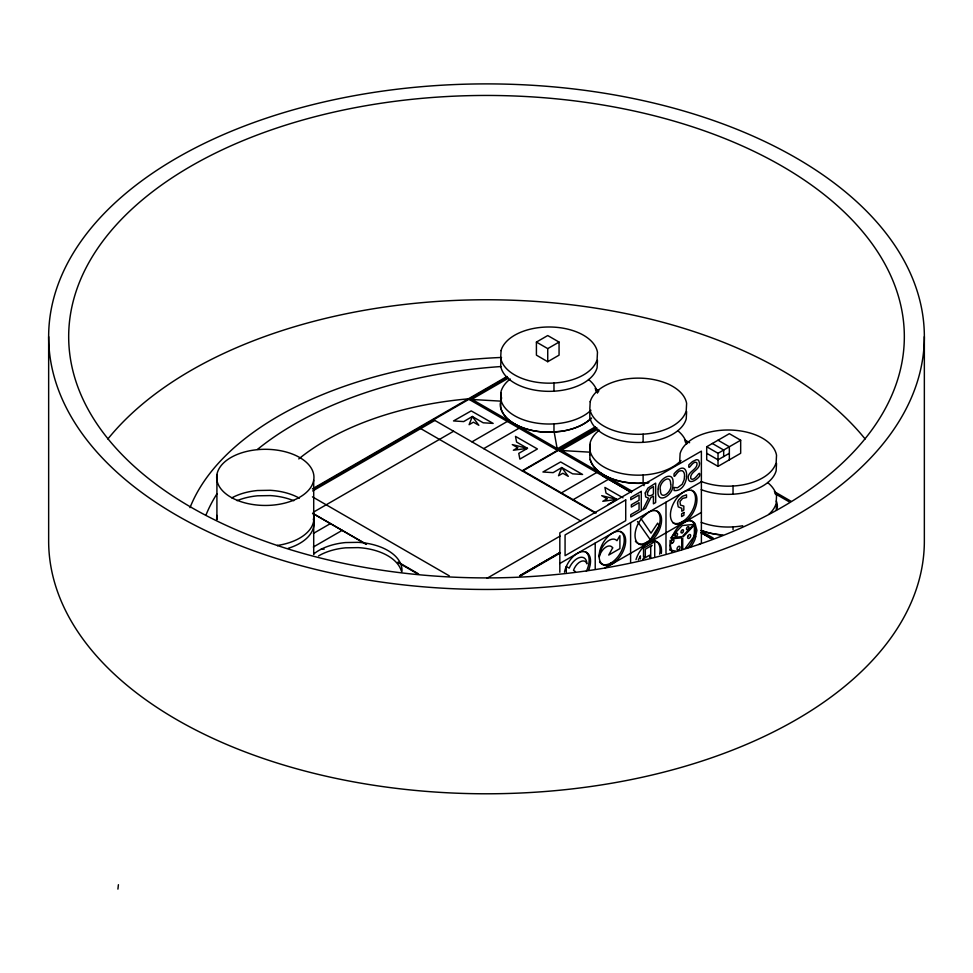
<?xml version="1.0" encoding="UTF-8"?>
<svg xmlns="http://www.w3.org/2000/svg" width="973" height="973" viewBox="0 0 973 973"><rect width="100%" height="100%" fill="white"/><g stroke="black" fill="none" stroke-linecap="round" stroke-linejoin="round"><path stroke-width="1.46" d="M640.368 558.952L640.416 555.863L638.337 559.901M501.059 358.757L500.681 366.079A48.65 28.083 0 0 0 547.617 391.328A48.65 28.083 0 0 0 597.094 367.745L597.471 360.424M501.059 399.611L500.681 406.945A48.65 28.083 0 0 0 538.604 431.538A48.65 28.083 0 0 0 590.927 418.426M590.112 452.445L589.82 458.088A48.65 28.083 0 0 0 648.699 482.681M680.103 461.761L679.726 463.428M686.622 411.567L686.233 418.889A48.65 28.083 0 0 1 636.768 442.472A48.65 28.083 0 0 1 589.82 417.222L589.82 411.567M776.527 463.428L776.15 470.762A48.65 28.083 0 0 1 701.205 489.65M776.235 509.937L776.527 504.294M501.63 397.775L500.219 403.965A48.954 28.266 0 0 0 549.173 432.231L561.835 431.27A48.954 28.266 0 0 0 591.56 418.098M589.638 455.023L590.283 452.19L558.405 450.329L631.489 492.569M776.746 509.694L777.391 506.872A48.954 28.266 0 0 0 776.32 500.986M643.396 544.783A18.767 10.837 -60 0 1 646.826 542.277L650.317 539.747L659.037 525.724L657.687 523.121L651.01 533.168L641.073 518.694M685.406 548.164L694.381 535.965L694.381 525.031L683.228 536.731L682.851 535.892L693.81 524.398L682.219 525.542L671.54 536.816M648.298 543.068L651.74 540.562A18.767 10.837 -60 0 0 659.791 528.765L661.117 524.313A18.767 10.837 -60 0 0 648.298 512.418L641.669 518.305L638.92 522.331A18.767 10.837 -60 0 0 636.038 540.684A18.767 10.837 -60 0 0 648.298 543.068L646.826 542.277A18.767 10.837 -60 0 1 635.393 541.219M520.19 575.615L559.451 552.883M536.415 342.082L547.738 335.539L559.061 342.082L559.061 355.157L547.738 361.701L536.415 355.157L536.415 342.082L547.738 348.614L559.061 342.082M312.357 488.896L507.006 376.515M313.476 489.078L507.042 377.305M312.674 490.964L434.87 420.421M470.397 400.098L508.453 378.12M313.415 512.175L453.6 431.234M313.403 533.423L330.431 523.596M471.966 441.864L507.347 421.431M337.509 527.658L337.886 527.877M313.342 547.021L342.168 530.37M483.703 448.638L519.083 428.205M556.033 449.538L595.403 426.806M522.112 470.81L596.814 427.621M596.461 428.363L523.024 470.762L596.169 512.99M559.828 451.144L597.884 429.178M561.385 492.91L596.765 472.477M573.133 499.696L608.514 479.263M706.702 446.753L729.349 433.678L740.672 440.222L740.672 453.296L718.025 466.371L706.702 459.828L706.702 446.753L718.025 453.296L740.672 440.222M608.186 504.415L616.882 499.392L606.021 493.116L604.926 487.424L622.975 497.799M487.169 578.193L560.071 536.099M729.349 453.296L718.025 459.828L706.702 453.296M519.558 575.834L559.901 552.542M520.81 575.785L560.448 552.883M559.828 563.501L701.387 481.769M605.036 568.05L701.387 512.418M642.679 559.183L649.636 555.157L649.636 557.371M698.845 544.527L701.387 543.068L701.387 451.131L559.828 532.851L559.828 572.258M670.579 537.838L681.599 536.61L681.222 537.887L671.455 538.86M648.699 482.511L638.592 483.289A48.954 28.266 0 0 1 590.246 459.451M554.148 431.854L557.456 450.353L468.937 399.307L500.864 401.144M500.973 393.128L500.681 401.277M590.112 444.272L589.82 452.421M321.297 549.015L324.143 549.186M670.069 540.368L670.069 550L675.894 551.192M718.025 440.222L729.349 446.753L729.349 459.828M712.358 443.481L723.681 450.025L723.681 456.568M684.53 439.784L689.626 442.727M774.374 491.633L790.94 501.204M595.099 388.738L598.918 390.939M685.004 441.706L687.583 443.189M774.861 493.554L789.03 501.727M595.585 390.647L598.164 392.131M559.828 449.514L632.365 491.389M701.569 531.331L713.185 538.033M470.397 398.456L558.867 449.538M682.219 521.844L683.691 522.635M712.382 539.261L700.901 532.572L712.285 539.127M603.005 476.077L631.38 492.423M694.381 535.965L695.792 536.78M659.037 525.724L660.46 526.539M670.069 550L671.479 550.815M637.497 521.504L650.317 539.747L651.74 540.562M433.593 419.704L595.038 512.893M420.713 428.594L580.881 521.066M610.983 562.978L612.394 563.793M312.467 496.862L449.295 575.858M398.139 562.114L418.572 573.912M366.42 544.345L313.318 513.695A48.65 28.083 0 0 1 277.244 545.464M397.896 562.479L417.101 573.559M312.54 513.27L366.48 544.406M117.915 889.115L118.414 884.712M575.481 571.638L573.498 570.324A10.204 5.887 -60 0 1 580.577 561.591A10.204 5.887 -60 0 1 586.901 563.866A13.683 7.906 -60 0 0 579.932 557.444A13.683 7.906 -60 0 0 569.205 568.123L566.274 566.505L566.274 572.246M672.148 552.287L670.373 545.646L672.148 536.962A18.767 10.837 -60 0 1 695.136 523.693L696.911 530.321L695.136 539.018A18.767 10.837 -60 0 1 690.271 547.434M643.579 482.9L644.077 485.685M924.35 336.682A437.85 252.785 0 0 1 267.575 555.595A437.85 252.785 0 0 1 267.575 117.757A437.85 252.785 0 0 1 924.35 336.682L924.35 540.988A437.85 252.785 0 0 1 486.5 793.786A437.85 252.785 0 0 1 48.65 540.988L48.65 336.682M733.034 486.038L733.034 494.211M733.034 526.892L733.034 529.616M718.025 453.296L718.025 466.371M682.718 549.088L682.718 538.142L681.732 538.714L681.732 549.66M665.994 502.202L665.994 553.284M654.72 556.24L654.72 541.73L643.542 548.188L643.542 557.115L645.318 556.094L645.318 549.198L652.056 545.306L650.706 547.106L650.706 557.614M643.117 434.165L643.117 442.338M643.117 475.031L643.117 483.204M630.601 522.635L630.601 562.041M595.221 543.068L595.221 569.339M553.978 383.021L553.978 391.195M553.978 423.887L553.978 432.061M547.738 348.614L547.738 361.701M313.707 480.212A48.65 28.083 0 0 1 236.865 500.158A48.65 28.083 0 0 1 245.366 451.764A48.65 28.083 0 0 1 313.707 480.212L313.707 554.525M216.918 474.544L216.918 519.375M656.264 510.679A18.767 10.837 -60 0 1 659.706 523.486L658.38 527.95A18.767 10.837 -60 0 1 650.317 539.747M691.657 490.246A18.767 10.837 -60 0 1 691.657 511.907A18.767 10.837 -60 0 1 672.89 522.744M107.857 438.993A417.831 241.231 0 0 1 486.5 299.757A417.831 241.231 0 0 1 865.143 438.993M688.86 520.069A18.767 10.837 -60 0 1 693.713 522.878L695.488 529.507L693.713 538.203A18.767 10.837 -60 0 1 687.303 548.395M678.789 524.35A18.767 10.837 -60 0 1 685.661 520.385M620.36 531.404A18.767 10.837 -60 0 1 619.059 555.145A18.767 10.837 -60 0 1 599.49 561.956M564.462 572.185A18.767 10.837 -60 0 1 582.353 551.667A18.767 10.837 -60 0 1 588.762 569.777M635.989 559.633A18.767 10.837 -60 0 1 651.959 541.572A18.767 10.837 -60 0 1 661.312 553.54M585.247 551.679A18.767 10.837 -60 0 1 586.391 571.187M216.748 519.825A48.65 28.083 0 0 1 216.918 515.41M231.842 497.86A48.65 28.083 0 0 1 257.529 490.514L270.214 490.295A48.65 28.083 0 0 1 299.331 498.164M206.154 514.583A328.631 181.537 -2.1 0 1 217.028 493.688M257.444 449.429A328.631 181.537 -2.1 0 1 501.144 366.529M190.003 507.663A328.023 181.197 -2.1 0 1 501.545 357.456M298.772 458.928A245.683 138.093 -1.3 0 1 468.281 398.857M653.467 540.501A18.767 10.837 -60 0 1 659.645 554.172M722.769 534.943A48.954 28.266 0 0 1 701.253 530.37M590.927 410.253A48.65 28.083 0 0 1 538.604 423.364A48.65 28.083 0 0 1 500.681 398.772L501.059 391.45A48.65 28.083 0 0 1 510.266 379.008M588.543 379.519A48.65 28.083 0 0 1 597.471 393.116M313.33 519.035A48.65 28.083 0 0 1 288.117 548.334M237.084 500.657A48.65 28.083 0 0 1 257.529 495.804L270.214 495.585A48.65 28.083 0 0 1 293.761 500.742M769.023 514.158A48.65 28.083 0 0 0 776.15 503.455L776.527 496.121A48.65 28.083 0 0 0 767.588 482.523M742.727 525.748A48.65 28.083 0 0 1 701.205 522.343M720.336 534.846A48.65 28.083 0 0 1 701.205 530.516M701.205 481.489A48.65 28.083 0 0 0 776.15 462.589L776.527 455.255A48.65 28.083 0 0 0 729.58 430.017A48.65 28.083 0 0 0 680.103 453.588L679.726 460.922A48.65 28.083 0 0 0 680.334 463.343M313.865 553.856A48.65 28.083 0 0 1 345.549 542.557L358.234 542.338A48.65 28.083 0 0 1 401.922 571.65M318.56 555.924A48.65 28.083 0 0 1 345.549 547.835L358.234 547.617A48.65 28.083 0 0 1 401.35 571.066M680.978 460.484A48.65 28.083 0 0 1 628.643 474.617A48.65 28.083 0 0 1 589.82 449.915L590.197 442.581A48.65 28.083 0 0 1 599.404 430.151M677.682 430.662A48.65 28.083 0 0 1 686.622 444.247M670.652 484.165C673.17 491.061 660.193 501.788 660.424 490.076C657.906 483.167 670.92 472.392 670.652 484.165M501.059 350.584L500.681 357.906A48.65 28.083 0 0 0 547.617 383.155A48.65 28.083 0 0 0 597.094 359.572L597.471 352.25A48.65 28.083 0 0 0 550.536 327.001A48.65 28.083 0 0 0 501.059 350.584M590.197 401.727L589.82 409.049A48.65 28.083 0 0 0 636.768 434.299A48.65 28.083 0 0 0 686.233 410.715L686.622 403.394A48.65 28.083 0 0 0 639.675 378.144A48.65 28.083 0 0 0 590.197 401.727M684.554 476.162L684.128 479.835L682.231 484.213L677.536 487.753L674.107 487.485L674.107 490.562C690.623 492.204 691.049 454.172 674.107 473.742C673.219 481.185 677.099 470.518 680.382 470.823C683.557 469.679 684.797 473.729 684.554 476.162M658.235 489.054C655.607 506.045 673.705 495.354 672.854 485.162C675.469 468.183 657.407 478.898 658.235 489.054M699.526 462.99C700.244 470.056 689.602 471.65 690.769 478.461L691.475 479.081C695.719 481.015 700.536 467.94 699.648 475.979C697.665 479.239 688.848 485.454 688.203 478.217C687.497 471.224 698.115 469.716 696.96 462.966L696.23 462.406C692.375 460.667 687.96 472.404 688.86 464.839L692.484 461.579L696.121 459.803A7.577 4.379 -60 0 1 698.626 460.387L699.526 462.99M677.524 503.005L678.23 506.872L681.793 508.271L681.793 511.239L683.824 510.071L683.824 506.094L680.492 505.109L679.945 501.582L682.632 498.395L686.512 497.495L686.512 494.831L682.426 496.291L678.765 499.757A5.4 3.126 -60 0 0 677.524 503.005M647.519 492.472C646.352 497.081 651.302 496.266 653.418 493.956L653.418 486.622L649.623 488.957L647.519 492.472M645.245 492.983L645.646 496.972L648.614 498.152L642.618 510.059L645.525 508.38L650.864 497.58L653.418 496.108L653.418 503.832L655.656 502.542L655.656 483.119L647.933 488.057L645.245 492.983M675.128 535.126L675.08 535.527A1.751 1.009 -60 0 0 676.32 536.245A1.751 1.009 -60 0 0 677.561 534.092L677.524 533.751A1.751 1.009 -60 0 0 676.32 533.374A1.751 1.009 -60 0 0 675.128 535.126M687.85 536.245L687.68 536.768A2.165 1.253 -60 0 0 688.458 538.47A2.165 1.253 -60 0 0 690.416 536.731L690.587 536.208A2.165 1.253 -60 0 0 689.808 534.505A2.165 1.253 -60 0 0 687.85 536.245M472.331 416.517L469.108 424.69L473.425 422.185L478.85 425.298L472.331 416.517L463.707 421.577L453.503 420.944L471.212 410.898L493.165 423.413L483.204 422.793L472.331 416.517M561.762 467.563L558.526 475.748L562.856 473.243L568.281 476.356L561.762 467.563L553.126 472.635L542.934 472.002L560.63 461.944L582.584 474.459L572.623 473.839L561.762 467.563M612.674 547.86L608.721 555.06L619.91 548.602L619.91 535.685L616.967 540.696A13.683 7.906 -60 0 0 606.24 542.411A13.683 7.906 -60 0 0 599.271 556.872A10.204 5.887 -60 0 1 605.595 547.3A10.204 5.887 -60 0 1 612.674 547.86M517.685 447.738L513.367 450.244L527.463 448.346L516.59 442.07L515.495 436.378L537.424 448.967L519.862 459.098L518.767 453.369L527.463 448.346L512.272 444.6L517.685 447.738M607.103 498.784L602.786 501.302L616.882 499.392L601.703 495.658L607.103 498.784M625.724 499.927L565.07 534.943L565.07 555.692L625.724 520.677L625.724 499.927M641.292 491.401L630.772 497.483L630.772 499.769L639.054 494.989L639.054 500.317L631.331 504.768L631.331 507.067L639.054 502.615L639.054 509.828L630.772 514.608L630.772 516.906L641.292 510.837L641.292 491.401M683.922 512.479L681.623 513.817L681.623 516.566L683.922 515.24L683.922 512.479M277.585 545.585A417.831 241.231 0 0 0 904.331 336.682A417.831 241.231 0 0 0 277.585 127.767A417.831 241.231 0 0 0 277.585 545.585M687.12 520.129A18.767 10.837 -60 0 0 693.068 491.061A18.767 10.837 -60 0 0 670.871 510.752A18.767 10.837 -60 0 0 687.12 520.129M615.824 561.299A18.767 10.837 -60 0 0 621.771 532.219A18.767 10.837 -60 0 0 599.575 551.91A18.767 10.837 -60 0 0 615.824 561.299M688.008 529.397A1.751 1.009 -60 0 0 688.568 526.685A1.751 1.009 -60 0 0 686.5 528.521A1.751 1.009 -60 0 0 688.008 529.397M678.619 549.891A2.153 1.241 -60 0 0 679.786 546.485A2.153 1.241 -60 0 0 677.159 548.2A2.153 1.241 -60 0 0 678.619 549.891M682.547 532.572A1.776 1.034 -60 0 0 683.119 529.811A1.776 1.034 -60 0 0 681.003 531.684A1.776 1.034 -60 0 0 682.547 532.572M672.671 542.849A1.946 1.131 -60 0 0 673.742 539.76A1.946 1.131 -60 0 0 671.358 541.304A1.946 1.131 -60 0 0 672.671 542.849"/></g></svg>
